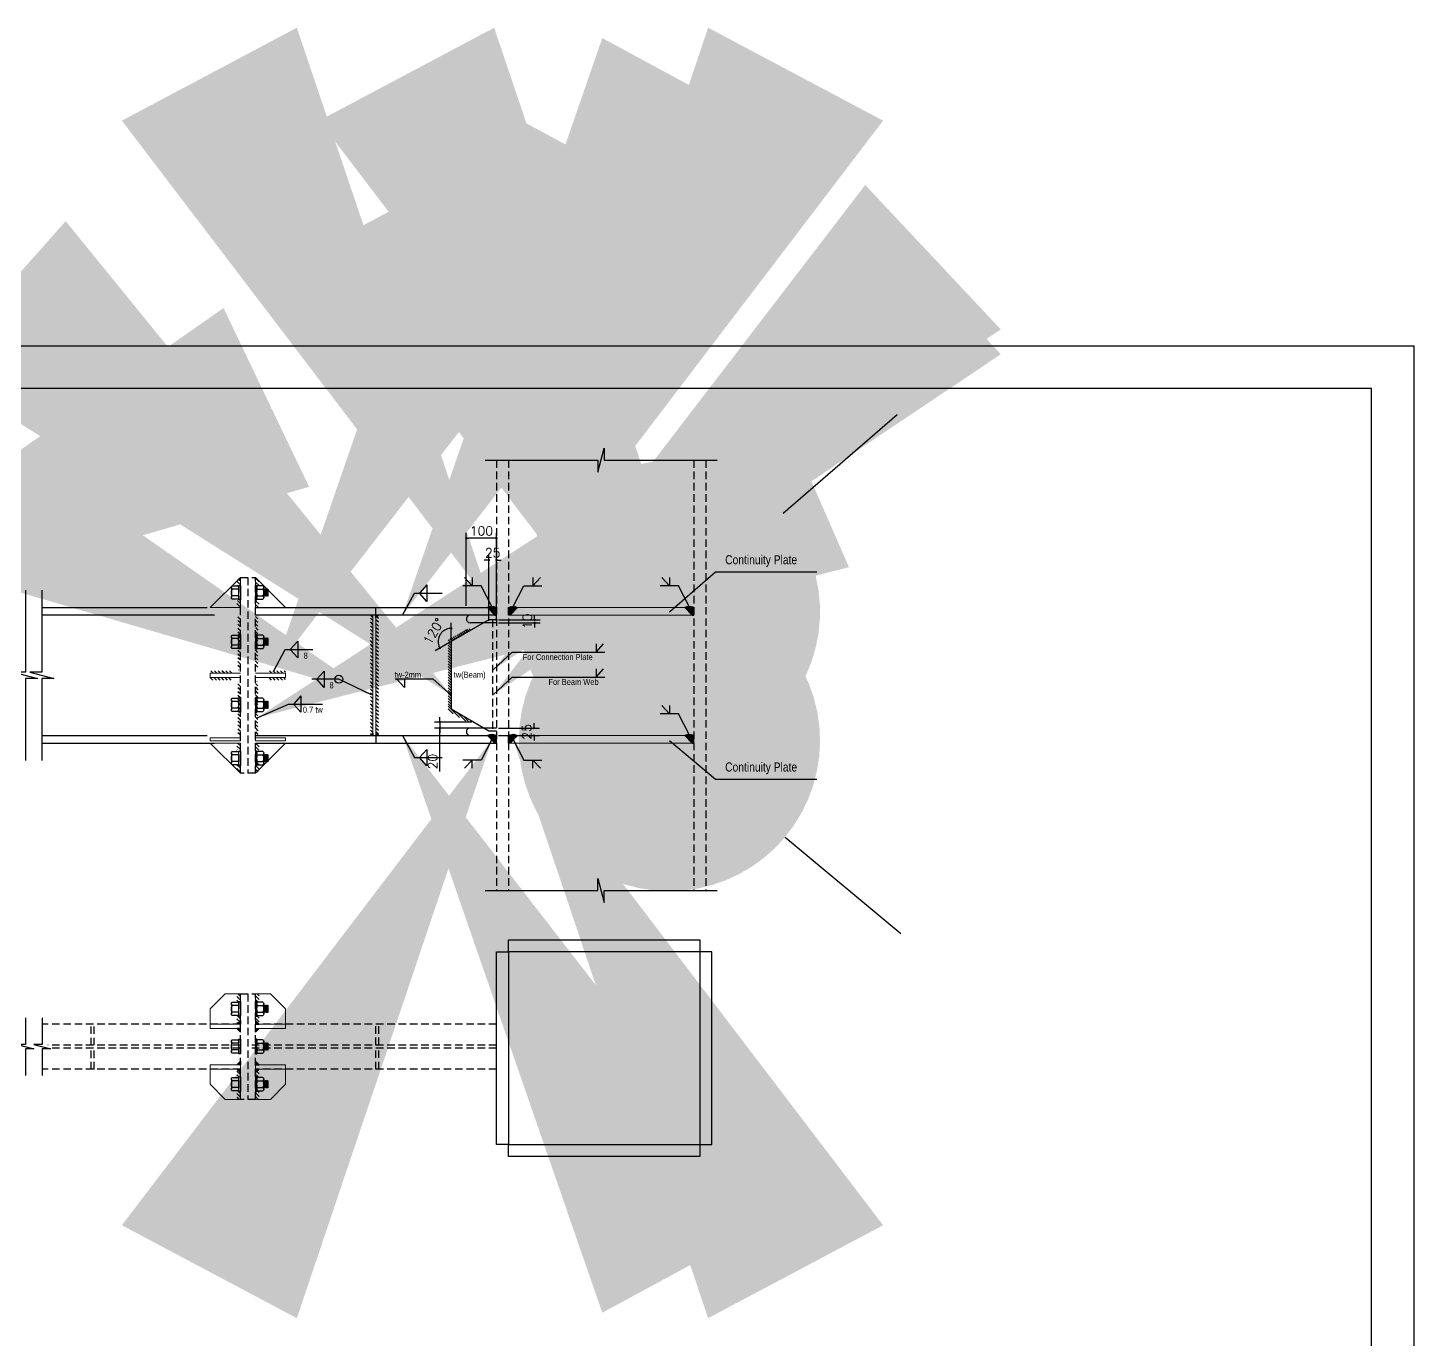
# Model space of a CAD drawing. Header units: inches. Extents: x 1387 to 2676, y -3005 to -2136.
# Drawn here: x 2541.19 to 2587.21, y -2837.31 to -2793.78 of the extents above; entities that cross this region are included whole.
import ezdxf

# ---------------------------------------------------------------- set-up
doc = ezdxf.new("R2010")
doc.units = ezdxf.units.IN
doc.header["$MEASUREMENT"] = 0
doc.linetypes.add('HIDDEN', pattern=[0.375, 0.25, -0.125])
for name, color, linetype in [('1', 1, 'Continuous'), ('3', 3, 'HIDDEN'), ('Beam Detail', 3, 'Continuous'), ('col-new', 3, 'Continuous'), ('D', 1, 'Continuous'), ('DIM', 8, 'Continuous'), ('hidden', 8, 'HIDDEN'), ('Jush', 8, 'Continuous'), ('Layer4', 118, 'Continuous'), ('leader-1', 1, 'Continuous'), ('Pich', 2, 'Continuous'), ('SEC', 1, 'Continuous'), ('TEXT', 3, 'Continuous')]:
    doc.layers.add(name, color=color, linetype=linetype)
for name, color, linetype, lineweight in [('2', 2, 'Continuous', 9), ('plate', 2, 'Continuous', 20), ('plate 3', 3, 'Continuous', 20), ('WALL-INT', 3, 'Continuous', 9)]:
    doc.layers.add(name, color=color, linetype=linetype, lineweight=lineweight)
doc.styles.add('ROMANS', font='ROMANS')
doc.styles.add('ROMANT', font='romant')
doc.styles.add('SA', font='sazeh-1.shx', dxfattribs={"width": 0.85})
doc.dimstyles.new('1-50-2', dxfattribs={"dimtxt": 0.3, "dimasz": 0.08, "dimexe": 0.18, "dimexo": 0.0625, "dimgap": 0.09, "dimtad": 1, "dimdec": 0, "dimlfac": 500, "dimdsep": 46, "dimtxsty": 'ROMANT', "dimblk": 'DOT', "dimcen": 0.09, "dimclrd": 1, "dimclre": 1, "dimclrt": 3, "dimadec": 0, "dimazin": 0, "dimtfac": 1, "dimtdec": 0, "dimtix": 1, "dimtofl": 0, "dimtmove": 2, "dimatfit": 3, "dimldrblk": 'DOT', "dimfxl": 1, "dimtolj": 1, "dimarcsym": 0})
doc.dimstyles.new('Copy of 1-5(100)', dxfattribs={"dimscale": 100, "dimtxt": 2.5, "dimasz": 2.3, "dimexe": 1.5, "dimexo": 3, "dimgap": 1, "dimtad": 1, "dimdec": 0, "dimlfac": 0.05, "dimdsep": 46, "dimtxsty": 'ROMANS', "dimcen": 0, "dimclrd": 1, "dimclre": 1, "dimclrt": 2, "dimadec": 0, "dimazin": 0, "dimtfac": 2, "dimtdec": 0, "dimtmove": 2, "dimatfit": 3, "dimfxl": 1.5, "dimtolj": 1, "dimtzin": 0, "dimarcsym": 0})
doc.dimstyles.new('DIM 1.100(50)', dxfattribs={"dimscale": 50, "dimtxt": 2, "dimasz": 2, "dimexe": 1, "dimexo": 1, "dimgap": 0.5, "dimtad": 1, "dimdec": 0, "dimrnd": 0.5, "dimzin": 12, "dimdsep": 46, "dimtxsty": 'ROMANS', "dimcen": 1.5, "dimclrd": 1, "dimclre": 1, "dimclrt": 2, "dimazin": 0, "dimtm": 1e-09, "dimtfac": 1, "dimtdec": 0, "dimtix": 1, "dimtmove": 0, "dimatfit": 3, "dimldrblk": 'DOT', "dimfxl": 1, "dimtolj": 1, "dimtzin": 0, "dimarcsym": 0})
pattern_1 = [(135, (2454.55607, -3468.63951), (-0.061871843, -0.061871843), [])]
pattern_2 = [(135, (2454.45607, -3468.63951), (-0.061871843, -0.061871843), [])]

# ---------------------------------------------------------------- blocks, each defined once
blk = doc.blocks.new('A$C76203054')
at = {"layer": 'Pich'}
for p, q in [((-22.2, 27.3), (-22.2, 4.8)), ((22.2, 4.8), (-22.2, 4.8)), ((17.7, 4.8), (-17.7, 4.8)), ((-16.6, 29.7), (16.6, 29.7)), ((-11.1, 4.8), (-11.1, 27.3)), ((11.1, 4.8), (11.1, 27.3)), ((22.2, 4.8), (22.2, 27.3))]:
    blk.add_line(p, q, dxfattribs=at)
blk.add_lwpolyline([(-23.9, 4.8), (-23.9, 0), (23.9, 0), (23.9, 4.8)], close=True, dxfattribs=at)
for centre, radius, start, end in [((-16.6, 22.1), 7.64, 43.5225, 136.4775), ((0, 2.7), 27, 65.765, 114.235), ((16.6, 22.1), 7.64, 43.5225, 136.4775)]:
    blk.add_arc(centre, radius, start, end, dxfattribs=at)
blk = doc.blocks.new('A$C7B6903DA')
at = {"layer": 'Pich'}
for p, q in [((-22.2, -24.9), (-22.2, -7.2)), ((16.6, -27.3), (-16.6, -27.3)), ((-12, -29.7), (-10.2, -27.9)), ((12, -27.9), (-12, -29.7)), ((-10.2, -31.5), (-12, -29.7)), ((-12, -33.3), (-10.2, -31.5)), ((12, -31.5), (-12, -33.3)), ((-10.2, -35.1), (-12, -33.3)), ((-12, -36.9), (-10.2, -35.1)), ((12, -35.1), (-12, -36.9)), ((-10.2, -38.7), (-12, -36.9)), ((-12, -40.5), (-10.2, -38.7)), ((12, -38.7), (-12, -40.5)), ((-10.2, -42.3), (-12, -40.5)), ((-11.1, -7.2), (-11.1, -24.9)), ((-10.2, -27.9), (-10.8, -27.3)), ((12, -42.3), (-10.2, -42.3)), ((12, -27.9), (10.2, -29.7)), ((10.2, -29.7), (12, -31.5)), ((12, -31.5), (10.2, -33.3)), ((10.2, -33.3), (12, -35.1)), ((12, -35.1), (10.2, -36.9)), ((10.2, -36.9), (12, -38.7)), ((12, -38.7), (10.2, -40.5)), ((10.2, -40.5), (12, -42.3)), ((11.1, -7.2), (11.1, -24.9)), ((11.4, -27.3), (12, -27.9)), ((22.2, -7.2), (22.2, -24.9))]:
    blk.add_line(p, q, dxfattribs=at)
blk.add_lwpolyline([(-23.9, -4.8), (-23.9, 0), (23.9, 0), (23.9, -4.8)], close=True, dxfattribs=at)
for centre, radius, start, end in [((-16.6, -12.4), 7.64, 43.5225, 136.4775), ((-16.6, -19.7), 7.64, 223.5225, 316.4775), ((0, -31.8), 27, 65.765, 114.235), ((0, -0.3), 27, 245.765, 294.235), ((16.6, -12.4), 7.64, 43.5225, 136.4775), ((16.6, -19.7), 7.64, 223.5225, 316.4775)]:
    blk.add_arc(centre, radius, start, end, dxfattribs=at)
blk = doc.blocks.new('A$C053313D3')
at = {"layer": 'Jush'}
h = blk.add_hatch(color=1, dxfattribs=at)
h.dxf.hatch_style = 1
h.paths.add_polyline_path([(0, 10), (0, 0), (10, 0)])
at = {"layer": 'Jush', "color": 1}
blk.add_lwpolyline([(0, 10), (0, 0), (10, 0), (0, 10)], dxfattribs=at)
blk = doc.blocks.new('q')
at = {"layer": 'col-new'}
for points in [[(195.2095, -6.4548), (195.5445, -6.4548), (195.5445, -6.4148), (194.9095, -6.4148), (194.9095, -6.4548), (195.2095, -6.4548)], [(195.2095, -7.0948), (194.9095, -7.0948), (194.9095, -7.1348), (195.5445, -7.1348), (195.5445, -7.0948), (195.2095, -7.0948)]]:
    blk.add_lwpolyline(points, dxfattribs=at)
for points in [[(194.9095, -6.4548), (194.9095, -7.0948), (194.8695, -7.0948), (194.8695, -6.4548)], [(195.5445, -6.4548), (195.5445, -7.0948), (195.5845, -7.0948), (195.5845, -6.4548)]]:
    blk.add_lwpolyline(points, close=True, dxfattribs=at)
blk = doc.blocks.new('A$C1B9058EF')
at = {"layer": 'Jush'}
h = blk.add_hatch(dxfattribs=at)
h.set_pattern_fill('ANSI31', color=256, scale=20, angle=90)
h.set_pattern_definition([(135, (-2181.915, -64309.0318), (-1.76776695, -1.76776695), [])])
edge = h.paths.add_edge_path()
edge.add_line((0, 0), (-5, 0))
edge.add_line((-5, 0), (-30, 25))
edge.add_arc((-15, -0.8), 29.8, 419.8126, 480.1874, ccw=False)
edge.add_line((0, 25), (0, 0))
blk.add_lwpolyline([(-5, 0), (0, 0), (0, 25, 0.269703), (-30, 25), (-5, 0)], format="xyb", close=True, dxfattribs=at)
blk = doc.blocks.new('_Dot')
at = {"layer": 'DIM', "color": 0, "lineweight": -2}
blk.add_line((-0.5, 0), (-1, 0), dxfattribs=at)
at = {"layer": 'DIM', "color": 0, "const_width": 0.5}
blk.add_lwpolyline([(-0.25, 0, 1), (0.25, 0, 1)], format="xyb", close=True, dxfattribs=at)
blk = doc.blocks.new('DOT')
at = {"layer": 'DIM', "color": 0, "linetype": 'ByBlock'}
blk.add_line((-0.5, 0), (-1, 0), dxfattribs=at)
at = {"layer": 'DIM', "color": 0, "linetype": 'ByBlock', "const_width": 0.5}
blk.add_lwpolyline([(-0.25, 0, 1), (0.25, 0, 1)], format="xyb", close=True, dxfattribs=at)
blk = doc.blocks.new('*D114')
at = {"layer": 'D', "color": 1, "lineweight": -2, "transparency": 16777216}
for p, q in [((2556.416, -2811.45), (2556.336, -2811.45)), ((2556.496, -2813.467), (2556.496, -2811.27)), ((2556.746, -2813.467), (2556.746, -2811.27)), ((2556.826, -2811.45), (2556.906, -2811.45))]:
    blk.add_line(p, q, dxfattribs=at)
at = {"layer": 'Defpoints', "color": 0, "transparency": 16777216}
for p in [(2556.496, -2811.45), (2556.496, -2813.53), (2556.746, -2813.53)]:
    blk.add_point(p, dxfattribs=at)
at = {"layer": 'D', "color": 1, "lineweight": -2, "transparency": 16777216, "xscale": 0.08, "yscale": 0.08, "zscale": 0.08}
blk.add_blockref('DOT', (2556.496, -2811.45), dxfattribs=at)
at = {"layer": 'D', "color": 1, "lineweight": -2, "transparency": 16777216, "xscale": 0.08, "yscale": 0.08, "zscale": 0.08, "rotation": 180}
blk.add_blockref('DOT', (2556.746, -2811.45), dxfattribs=at)
at = {"layer": 'D', "color": 2, "transparency": 16777216, "insert": (2556.621, -2811.21), "char_height": 0.3, "attachment_point": 5, "style": 'ROMANS'}
blk.add_mtext('\\A1;25', dxfattribs=at)
blk = doc.blocks.new('*D115')
at = {"layer": 'D', "color": 1, "lineweight": -2, "transparency": 16777216}
for p, q in [((2558.013, -2813.35), (2558.013, -2813.27)), ((2556.809, -2813.43), (2558.193, -2813.43)), ((2556.809, -2813.53), (2558.193, -2813.53)), ((2558.013, -2813.61), (2558.013, -2813.69))]:
    blk.add_line(p, q, dxfattribs=at)
at = {"layer": 'Defpoints', "color": 0, "transparency": 16777216}
for p in [(2556.746, -2813.43), (2556.746, -2813.53), (2558.013, -2813.43)]:
    blk.add_point(p, dxfattribs=at)
at = {"layer": 'D', "color": 1, "lineweight": -2, "transparency": 16777216, "xscale": 0.08, "yscale": 0.08, "zscale": 0.08}
for p, rotation in [((2558.013, -2813.43), 270), ((2558.013, -2813.53), 90)]:
    blk.add_blockref('DOT', p, dxfattribs=dict(at, rotation=rotation))
at = {"layer": 'D', "color": 2, "transparency": 16777216, "insert": (2557.773, -2813.48), "char_height": 0.3, "attachment_point": 5, "rotation": 90, "style": 'ROMANS'}
blk.add_mtext('\\A1;10', dxfattribs=at)
blk = doc.blocks.new('*D116')
at = {"layer": 'D', "color": 1, "lineweight": -2, "transparency": 16777216}
for p, q in [((2555.746, -2812.965), (2555.746, -2810.541)), ((2556.746, -2812.965), (2556.746, -2810.541)), ((2556.666, -2810.721), (2555.826, -2810.721))]:
    blk.add_line(p, q, dxfattribs=at)
at = {"layer": 'Defpoints', "color": 0, "transparency": 16777216}
for p in [(2555.746, -2810.721), (2555.746, -2813.027), (2556.746, -2813.027)]:
    blk.add_point(p, dxfattribs=at)
at = {"layer": 'D', "color": 1, "lineweight": -2, "transparency": 16777216, "xscale": 0.08, "yscale": 0.08, "zscale": 0.08, "rotation": 180}
blk.add_blockref('DOT', (2555.746, -2810.721), dxfattribs=at)
at = {"layer": 'D', "color": 1, "lineweight": -2, "transparency": 16777216, "xscale": 0.08, "yscale": 0.08, "zscale": 0.08}
blk.add_blockref('DOT', (2556.746, -2810.721), dxfattribs=at)
at = {"layer": 'D', "color": 2, "transparency": 16777216, "insert": (2556.246, -2810.481), "char_height": 0.3, "attachment_point": 5, "style": 'ROMANS'}
blk.add_mtext('\\A1;100', dxfattribs=at)
blk = doc.blocks.new('*D71')
at = {"layer": 'D', "color": 1, "lineweight": -2, "transparency": 16777216}
for p, q in [((2556.809, -2817.025), (2558.173, -2817.025)), ((2557.993, -2816.945), (2557.993, -2816.865)), ((2556.809, -2817.277), (2558.173, -2817.277)), ((2557.993, -2817.357), (2557.993, -2817.437))]:
    blk.add_line(p, q, dxfattribs=at)
at = {"layer": 'Defpoints', "color": 0, "transparency": 16777216}
for p in [(2556.746, -2817.025), (2557.993, -2817.025), (2556.746, -2817.277)]:
    blk.add_point(p, dxfattribs=at)
at = {"layer": 'D', "color": 1, "lineweight": -2, "transparency": 16777216, "xscale": 0.08, "yscale": 0.08, "zscale": 0.08}
for p, rotation in [((2557.993, -2817.025), 270), ((2557.993, -2817.277), 90)]:
    blk.add_blockref('DOT', p, dxfattribs=dict(at, rotation=rotation))
at = {"layer": 'D', "color": 2, "transparency": 16777216, "insert": (2557.753, -2817.151), "char_height": 0.3, "attachment_point": 5, "rotation": 90, "style": 'ROMANS'}
blk.add_mtext('\\A1;25', dxfattribs=at)
blk = doc.blocks.new('*D117')
at = {"layer": 'D', "color": 1, "lineweight": -2, "transparency": 16777216}
for p, q in [((2555.246, -2814.089), (2555.246, -2813.537)), ((2555.192, -2814.183), (2554.714, -2814.459))]:
    blk.add_line(p, q, dxfattribs=at)
blk.add_arc((2555.246, -2814.151), 0.435, 100.5617, 199.4383, dxfattribs=at)
at = {"layer": 'Defpoints', "color": 0, "transparency": 16777216}
for p in [(2556.496, -2813.43), (2554.967, -2813.818), (2555.246, -2814.151), (2555.246, -2814.151), (2555.246, -2816.403)]:
    blk.add_point(p, dxfattribs=at)
at = {"layer": 'D', "color": 1, "lineweight": -2, "transparency": 16777216, "xscale": 0.08, "yscale": 0.08, "zscale": 0.08}
for p, rotation in [((2555.246, -2813.717), 5.280837884815724), ((2554.87, -2814.369), 294.7191621153764)]:
    blk.add_blockref('DOT', p, dxfattribs=dict(at, rotation=rotation))
at = {"layer": 'D', "color": 2, "transparency": 16777216, "insert": (2554.662, -2813.814), "char_height": 0.3, "attachment_point": 5, "rotation": 60, "style": 'ROMANS'}
blk.add_mtext('\\A1;120°', dxfattribs=at)
blk = doc.blocks.new('*D72')
at = {"layer": 'D', "color": 1, "lineweight": -2, "transparency": 16777216}
for p, q in [((2555.914, -2816.825), (2554.689, -2816.825)), ((2555.914, -2817.025), (2554.689, -2817.025)), ((2554.869, -2816.745), (2554.869, -2816.665)), ((2554.869, -2816.825), (2554.869, -2817.025)), ((2554.869, -2818.47), (2554.869, -2817.025)), ((2554.869, -2817.105), (2554.869, -2817.185))]:
    blk.add_line(p, q, dxfattribs=at)
at = {"layer": 'Defpoints', "color": 0, "transparency": 16777216}
for p in [(2554.869, -2817.025), (2555.977, -2816.825), (2555.977, -2817.025)]:
    blk.add_point(p, dxfattribs=at)
at = {"layer": 'D', "color": 1, "lineweight": -2, "transparency": 16777216, "xscale": 0.08, "yscale": 0.08, "zscale": 0.08}
for p, rotation in [((2554.869, -2816.825), 270), ((2554.869, -2817.025), 90)]:
    blk.add_blockref('DOT', p, dxfattribs=dict(at, rotation=rotation))
at = {"layer": 'D', "color": 2, "transparency": 16777216, "insert": (2554.629, -2818.137), "char_height": 0.3, "attachment_point": 5, "rotation": 90, "style": 'ROMANS'}
blk.add_mtext('\\A1;20', dxfattribs=at)

msp = doc.modelspace()

# ---------------------------------------------------------------- hatches: boundary and pattern name
at = {"layer": 'Jush'}
h = msp.add_hatch(dxfattribs=at)
h.set_pattern_fill('ANSI31', color=256, scale=0.7, angle=90)
h.set_pattern_definition(pattern_1)
h.paths.add_polyline_path([(2548.126302, -2825.849194), (2548.246302, -2825.849194), (2548.246302, -2826.105677), (2548.198302, -2826.105677), (2548.198302, -2826.123413), (2548.126302, -2826.123413)])
h.paths.add_polyline_path([(2548.126302, -2826.566818), (2548.198302, -2826.566818), (2548.198302, -2826.584555), (2548.246302, -2826.584555), (2548.246302, -2826.729194), (2548.126302, -2826.849194)])
h = msp.add_hatch(dxfattribs=at)
h.set_pattern_fill('ANSI31', color=256, scale=0.7, angle=90)
h.set_pattern_definition(pattern_2)
h.paths.add_polyline_path([(2548.866302, -2825.849194), (2548.746302, -2825.849194), (2548.746302, -2826.105677), (2548.794302, -2826.105677), (2548.794302, -2826.123413), (2548.866302, -2826.123413)])
h.paths.add_polyline_path([(2548.866302, -2826.566818), (2548.794302, -2826.566818), (2548.794302, -2826.584555), (2548.746302, -2826.584555), (2548.746302, -2826.729194), (2548.866302, -2826.849194)])
h = msp.add_hatch(dxfattribs=at)
h.set_pattern_fill('ANSI31', color=256, scale=0.7, angle=90)
h.set_pattern_definition(pattern_1)
h.paths.add_polyline_path([(2548.126302, -2829.349194), (2548.246302, -2829.349194), (2548.246302, -2829.092711), (2548.198302, -2829.092711), (2548.198302, -2829.074974), (2548.126302, -2829.074974)])
h.paths.add_polyline_path([(2548.126302, -2828.631569), (2548.198302, -2828.631569), (2548.198302, -2828.613833), (2548.246302, -2828.613833), (2548.246302, -2828.469194), (2548.126302, -2828.349194)])
h = msp.add_hatch(dxfattribs=at)
h.set_pattern_fill('ANSI31', color=256, scale=0.7, angle=90)
h.set_pattern_definition(pattern_2)
h.paths.add_polyline_path([(2548.866302, -2829.349194), (2548.746302, -2829.349194), (2548.746302, -2829.092711), (2548.794302, -2829.092711), (2548.794302, -2829.074974), (2548.866302, -2829.074974)])
h.paths.add_polyline_path([(2548.866302, -2828.631569), (2548.794302, -2828.631569), (2548.794302, -2828.613833), (2548.746302, -2828.613833), (2548.746302, -2828.469194), (2548.866302, -2828.349194)])
at = {"layer": 'leader-1', "linetype": 'ByBlock'}
h = msp.add_hatch(dxfattribs=at)
h.set_pattern_fill('ANSI31', color=256, scale=0.7, angle=90)
h.set_pattern_definition([(135, (2445.03675, -3454.867425), (-0.061871843, -0.061871843), [])])
h.paths.add_polyline_path([(2548.126302, -2812.077107), (2548.246302, -2812.077107), (2548.246302, -2812.33359), (2548.198302, -2812.33359), (2548.198302, -2812.351327), (2548.126302, -2812.351327)])
h.paths.add_polyline_path([(2548.126302, -2812.794732), (2548.198302, -2812.794732), (2548.198302, -2812.812468), (2548.246302, -2812.812468), (2548.246302, -2813.027107), (2548.126302, -2813.027107)])
h = msp.add_hatch(dxfattribs=at)
h.set_pattern_fill('ANSI31', color=256, scale=0.7, angle=90)
h.set_pattern_definition([(135, (2445.13675, -3454.867425), (-0.061871843, -0.061871843), [])])
h.paths.add_polyline_path([(2548.866302, -2812.077107), (2548.746302, -2812.077107), (2548.746302, -2812.33359), (2548.794302, -2812.33359), (2548.794302, -2812.351327), (2548.866302, -2812.351327)])
h.paths.add_polyline_path([(2548.866302, -2812.794732), (2548.794302, -2812.794732), (2548.794302, -2812.812468), (2548.746302, -2812.812468), (2548.746302, -2813.027107), (2548.866302, -2813.027107)])
h = msp.add_hatch(dxfattribs=at)
h.set_pattern_fill('ANSI31', color=256, scale=0.7, angle=90)
h.set_pattern_definition([(135, (486.83112, -3005.37239), (-0.0618718434, -0.0618718434), [])])
h.paths.add_polyline_path([(2548.246302, -2813.322107), (2548.201302, -2813.277107), (2548.166302, -2813.277107), (2548.166302, -2814.227107), (2548.246302, -2814.227107)])
h.paths.add_polyline_path([(2548.246302, -2814.227107), (2548.166302, -2814.227107), (2548.166302, -2815.055405), (2548.174502, -2815.055405, -0.205623047), (2548.198302, -2815.11083), (2548.198302, -2815.037668), (2548.246302, -2815.037668)])
h.paths.add_polyline_path([(2548.246302, -2815.516546), (2548.198302, -2815.516546), (2548.198302, -2815.443384, -0.205623047), (2548.174502, -2815.49881), (2548.166302, -2815.49881), (2548.166302, -2816.327107), (2548.246302, -2816.327107)])
h.paths.add_polyline_path([(2548.246302, -2816.327107), (2548.166302, -2816.327107), (2548.166302, -2817.277107), (2548.201302, -2817.277107), (2548.246302, -2817.232107)])
h = msp.add_hatch(dxfattribs=at)
h.set_pattern_fill('ANSI31', color=256, scale=0.7, angle=90)
h.set_pattern_definition([(135, (486.93112, -3005.37239), (-0.0618718434, -0.0618718434), [])])
h.paths.add_polyline_path([(2548.746302, -2813.322107), (2548.791302, -2813.277107), (2548.826302, -2813.277107), (2548.826302, -2814.227107), (2548.746302, -2814.227107)])
h.paths.add_polyline_path([(2548.746302, -2814.227107), (2548.826302, -2814.227107), (2548.826302, -2815.055405), (2548.818102, -2815.055405, 0.205623047), (2548.794302, -2815.11083), (2548.794302, -2815.037668), (2548.746302, -2815.037668)])
h.paths.add_polyline_path([(2548.746302, -2815.516546), (2548.794302, -2815.516546), (2548.794302, -2815.443384, 0.205623047), (2548.818102, -2815.49881), (2548.826302, -2815.49881), (2548.826302, -2816.327107), (2548.746302, -2816.327107)])
h.paths.add_polyline_path([(2548.746302, -2816.327107), (2548.826302, -2816.327107), (2548.826302, -2817.277107), (2548.791302, -2817.277107), (2548.746302, -2817.232107)])
h = msp.add_hatch(dxfattribs=at)
h.set_pattern_fill('ANSI31', color=256, scale=0.7, angle=90)
h.set_pattern_definition([(135, (2437.3262, -3456.317425), (-0.061871843, -0.061871843), [])])
h.paths.add_polyline_path([(2552.746302, -2813.277107), (2552.826302, -2813.277107), (2552.826302, -2817.277107), (2552.746302, -2817.277107)])
h.paths.add_polyline_path([(2552.566302, -2813.277107), (2552.646302, -2813.277107), (2552.646302, -2817.277107), (2552.566302, -2817.277107)])
h = msp.add_hatch(dxfattribs=at)
h.set_pattern_fill('ANSI31', color=256, scale=0.5, angle=90)
h.set_pattern_definition([(135, (1106.52447, -204.13821), (-0.0441941738, -0.0441941738), [])])
h.paths.add_polyline_path([(2555.146302, -2816.460595), (2555.146302, -2814.093619), (2555.776687, -2813.729666), (2555.976687, -2813.729666), (2555.246302, -2814.151354), (2555.246302, -2816.40286), (2555.976687, -2816.824548), (2555.776687, -2816.824548)])
h = msp.add_hatch(dxfattribs=at)
h.set_pattern_fill('ANSI31', color=256, scale=0.7, angle=90)
h.set_pattern_definition([(135, (1106.52447, -204.13821), (-0.0618718434, -0.0618718434), [])])
h.paths.add_polyline_path([(2547.246302, -2815.122107), (2547.949102, -2815.122107), (2547.949102, -2815.202107), (2547.246302, -2815.202107)])
h.paths.add_polyline_path([(2547.949102, -2815.432107), (2547.246302, -2815.432107), (2547.246302, -2815.352107), (2547.949102, -2815.352107)])
h = msp.add_hatch(dxfattribs=at)
h.set_pattern_fill('ANSI31', color=256, scale=0.7, angle=90)
h.set_pattern_definition([(135, (2406.13988, -3455.84711), (-0.061871843, -0.061871843), [])])
h.paths.add_polyline_path([(2549.169251, -2815.432107), (2549.169251, -2815.352107), (2549.746302, -2815.352107), (2549.746302, -2815.432107)])
h.paths.add_polyline_path([(2549.169251, -2815.202107), (2549.169251, -2815.122107), (2549.746302, -2815.122107), (2549.746302, -2815.202107)])
h = msp.add_hatch(dxfattribs=at)
h.set_pattern_fill('ANSI31', color=256, scale=0.7, angle=90)
h.set_pattern_definition([(135, (2445.03675, -3454.767425), (-0.061871843, -0.061871843), [])])
h.paths.add_polyline_path([(2548.126302, -2818.477107), (2548.246302, -2818.477107), (2548.246302, -2818.220624), (2548.198302, -2818.220624), (2548.198302, -2818.202887), (2548.126302, -2818.202887)])
h.paths.add_polyline_path([(2548.126302, -2817.759482), (2548.198302, -2817.759482), (2548.198302, -2817.741746), (2548.246302, -2817.741746), (2548.246302, -2817.527107), (2548.126302, -2817.527107)])
h = msp.add_hatch(dxfattribs=at)
h.set_pattern_fill('ANSI31', color=256, scale=0.7, angle=90)
h.set_pattern_definition([(135, (2445.13675, -3454.767425), (-0.061871843, -0.061871843), [])])
h.paths.add_polyline_path([(2548.866302, -2818.477107), (2548.746302, -2818.477107), (2548.746302, -2818.220624), (2548.794302, -2818.220624), (2548.794302, -2818.202887), (2548.866302, -2818.202887)])
h.paths.add_polyline_path([(2548.866302, -2817.759482), (2548.794302, -2817.759482), (2548.794302, -2817.741746), (2548.746302, -2817.741746), (2548.746302, -2817.527107), (2548.866302, -2817.527107)])

# ---------------------------------------------------------------- linework, layer by layer
at = {"layer": '1'}
msp.add_lwpolyline([(2504.526243, -2862.393272), (2585.794593, -2862.393272), (2585.794593, -2805.760275), (2504.526243, -2805.760275)], close=True, dxfattribs=at)
at = {"layer": '2'}
for points in [[(2562.996302, -2813.027107), (2557.446302, -2813.027107), (2557.196302, -2813.277107), (2563.246302, -2813.277107)], [(2562.996302, -2813.027107), (2563.246302, -2813.277107)], [(2562.996302, -2817.277107), (2557.446302, -2817.277107), (2557.196302, -2817.527107), (2563.246302, -2817.527107)], [(2562.996302, -2817.277107), (2563.246302, -2817.527107)]]:
    msp.add_lwpolyline(points, dxfattribs=at)
at = {"layer": '3'}
for p, q in [((2556.746302, -2808.136665), (2556.746302, -2822.417549)), ((2557.146302, -2808.136665), (2557.146302, -2822.417549)), ((2563.296302, -2808.136665), (2563.296302, -2822.417549)), ((2563.696302, -2808.136665), (2563.696302, -2822.417549)), ((2548.246302, -2826.849194), (2541.665118, -2826.849194)), ((2556.746302, -2826.849194), (2548.746302, -2826.849194)), ((2548.246302, -2828.349194), (2541.665118, -2828.349194)), ((2556.746302, -2828.349194), (2548.746302, -2828.349194))]:
    msp.add_line(p, q, dxfattribs=at)
at = {"layer": '3', "color": 1}
msp.add_line((2556.617257, -2813.429666), (2556.617257, -2817.124548), dxfattribs=at)
at = {"layer": '3'}
for points in [[(2548.746302, -2818.527107), (2548.246302, -2818.527107), (2548.246302, -2812.027107), (2548.746302, -2812.027107)], [(2548.496302, -2812.027107), (2548.496302, -2818.527107)], [(2548.746302, -2818.527107), (2548.746302, -2812.027107)], [(2548.746302, -2829.349194), (2548.246302, -2829.349194), (2548.246302, -2825.849194), (2548.746302, -2825.849194)], [(2548.496302, -2825.849194), (2548.496302, -2829.349194)], [(2548.746302, -2829.349194), (2548.746302, -2825.849194)]]:
    msp.add_lwpolyline(points, dxfattribs=at)
at = {"layer": 'Beam Detail'}
for p, q in [((2541.660388, -2813.027107), (2547.141406, -2813.027107)), ((2547.391406, -2813.277107), (2541.660388, -2813.277107)), ((2548.746302, -2813.027107), (2556.446302, -2813.027107)), ((2556.696302, -2813.277107), (2548.746302, -2813.277107)), ((2552.746302, -2813.277107), (2552.746302, -2813.027107)), ((2556.446302, -2813.027107), (2556.696302, -2813.277107)), ((2541.660388, -2817.277107), (2547.141406, -2817.277107)), ((2548.746302, -2817.277107), (2556.446302, -2817.277107)), ((2552.746302, -2817.277107), (2552.746302, -2817.527107)), ((2556.696302, -2817.527107), (2556.446302, -2817.277107)), ((2541.660388, -2817.527107), (2547.391406, -2817.527107)), ((2548.746302, -2817.527107), (2556.696302, -2817.527107))]:
    msp.add_line(p, q, dxfattribs=at)
at = {"layer": 'hidden'}
for p, q in [((2543.296302, -2827.553272), (2543.296302, -2826.853272)), ((2543.396302, -2827.553272), (2543.396302, -2826.853272)), ((2552.743217, -2827.545116), (2552.743217, -2826.845116)), ((2552.843217, -2827.545116), (2552.843217, -2826.845116)), ((2548.246302, -2827.549194), (2541.854755, -2827.549194)), ((2556.746302, -2827.549194), (2548.496302, -2827.549194)), ((2548.246302, -2827.649194), (2541.854755, -2827.649194)), ((2543.296302, -2828.353272), (2543.296302, -2827.653272)), ((2543.396302, -2828.353272), (2543.396302, -2827.653272)), ((2556.746302, -2827.649194), (2548.496302, -2827.649194)), ((2552.743217, -2828.349194), (2552.743217, -2827.649194)), ((2552.843217, -2828.349194), (2552.843217, -2827.649194))]:
    msp.add_line(p, q, dxfattribs=at)
at = {"layer": 'Layer4'}
for points in [[(2503.110418, -2863.809097), (2587.210418, -2863.809097), (2587.210418, -2804.34445), (2503.110418, -2804.34445)], [(2503.110418, -2863.809097), (2587.210418, -2863.809097), (2587.210418, -2804.34445), (2503.110418, -2804.34445)], [(2587.210418, -2804.34445), (2503.110418, -2804.34445), (2503.110418, -2863.809097), (2587.210418, -2863.809097)]]:
    msp.add_lwpolyline(points, close=True, dxfattribs=at)
at = {"layer": 'Pich'}
for p, q in [((2556.496302, -2813.429666), (2555.246302, -2814.151354)), ((2556.746302, -2813.529666), (2555.870758, -2813.529666)), ((2556.746302, -2813.429666), (2556.496302, -2813.429666)), ((2555.246302, -2814.151354), (2555.246302, -2816.40286)), ((2556.496302, -2817.124548), (2555.246302, -2816.40286)), ((2556.746302, -2817.024548), (2555.870758, -2817.024548)), ((2556.746302, -2817.124548), (2556.496302, -2817.124548))]:
    msp.add_line(p, q, dxfattribs=at)
for centre in [(2555.870758, -2813.40521), (2555.870758, -2817.149004)]:
    msp.add_arc(centre, 0.124456, 90, 270, dxfattribs=at)
at = {"layer": 'plate'}
for points in [[(2548.246302, -2812.027107), (2548.246302, -2813.027107), (2547.246302, -2813.027107), (2548.246302, -2812.027107)], [(2548.746302, -2812.027107), (2548.746302, -2813.027107), (2549.746302, -2813.027107), (2548.746302, -2812.027107)], [(2548.246302, -2815.202107), (2547.246302, -2815.202107), (2547.246302, -2815.352107), (2548.246302, -2815.352107)], [(2548.746302, -2815.202107), (2549.746302, -2815.202107), (2549.746302, -2815.352107), (2548.746302, -2815.352107)], [(2548.246302, -2818.527107), (2548.246302, -2817.527107), (2547.246302, -2817.527107), (2548.246302, -2818.527107)], [(2548.746302, -2818.527107), (2548.746302, -2817.527107), (2549.746302, -2817.527107), (2548.746302, -2818.527107)], [(2548.246302, -2825.849194), (2548.246302, -2826.849194), (2547.246302, -2826.849194), (2547.246302, -2826.349194), (2547.746302, -2825.849194), (2548.246302, -2825.849194)], [(2548.746302, -2825.849194), (2548.746302, -2826.849194), (2549.746302, -2826.849194), (2549.746302, -2826.349194), (2549.246302, -2825.849194), (2548.746302, -2825.849194)], [(2548.246302, -2829.349194), (2548.246302, -2828.349194), (2547.246302, -2828.349194), (2547.246302, -2828.849194), (2547.746302, -2829.349194), (2548.246302, -2829.349194)], [(2548.746302, -2829.349194), (2548.746302, -2828.349194), (2549.746302, -2828.349194), (2549.746302, -2828.849194), (2549.246302, -2829.349194), (2548.746302, -2829.349194)]]:
    msp.add_lwpolyline(points, dxfattribs=at)
for points in [[(2552.646302, -2813.277107), (2552.746302, -2813.277107), (2552.746302, -2817.277107), (2552.646302, -2817.277107)], [(2547.246302, -2817.352107), (2548.246302, -2817.352107), (2548.246302, -2817.452107), (2547.246302, -2817.452107)], [(2549.746302, -2817.352107), (2548.746302, -2817.352107), (2548.746302, -2817.452107), (2549.746302, -2817.452107)]]:
    msp.add_lwpolyline(points, close=True, dxfattribs=at)
at = {"layer": 'plate 3'}
for points in [[(2547.246302, -2826.999194), (2548.246302, -2826.999194), (2548.246302, -2826.849194), (2547.246302, -2826.849194)], [(2549.746302, -2826.999194), (2548.746302, -2826.999194), (2548.746302, -2826.849194), (2549.746302, -2826.849194)], [(2547.246302, -2828.199194), (2548.246302, -2828.199194), (2548.246302, -2828.349194), (2547.246302, -2828.349194)], [(2549.746302, -2828.199194), (2548.746302, -2828.199194), (2548.746302, -2828.349194), (2549.746302, -2828.349194)]]:
    msp.add_lwpolyline(points, close=True, dxfattribs=at)
at = {"layer": 'SEC', "linetype": 'Continuous'}
for points in [[(2556.368914, -2808.136665), (2560.116299, -2808.136665), (2560.116299, -2808.534915), (2560.326305, -2807.738416), (2560.326305, -2808.136665), (2564.07369, -2808.136665)], [(2541.113944, -2812.448782), (2541.113944, -2815.172104), (2540.715694, -2815.172104), (2541.512193, -2815.38211), (2541.113944, -2815.38211), (2541.113944, -2818.105432)], [(2541.660388, -2812.448782), (2541.660388, -2815.172104), (2541.262139, -2815.172104), (2542.058638, -2815.38211), (2541.660388, -2815.38211), (2541.660388, -2818.105432)], [(2556.368914, -2822.417549), (2560.116299, -2822.417549), (2560.116299, -2822.019299), (2560.326305, -2822.815798), (2560.326305, -2822.417549), (2564.07369, -2822.417549)], [(2541.113944, -2826.641769), (2541.113944, -2827.525691), (2540.835169, -2827.525691), (2541.392718, -2827.672696), (2541.113944, -2827.672696), (2541.113944, -2828.556619)], [(2541.665118, -2826.641769), (2541.665118, -2827.525691), (2541.386344, -2827.525691), (2541.943893, -2827.672696), (2541.665118, -2827.672696), (2541.665118, -2828.556619)]]:
    msp.add_lwpolyline(points, dxfattribs=at)
at = {"layer": 'TEXT', "color": 2, "ltscale": 100}
for points in [[(2554.436763, -2812.273478), (2554.436763, -2812.821842), (2554.188053, -2812.54766)], [(2554.436763, -2812.273478), (2554.188053, -2812.54766)], [(2555.935107, -2812.031437), (2555.935107, -2812.30562), (2555.686397, -2812.031437)], [(2557.957497, -2812.031437), (2557.957497, -2812.30562), (2558.206207, -2812.031437)], [(2562.485107, -2812.031437), (2562.485107, -2812.30562), (2562.236397, -2812.031437)], [(2550.147992, -2814.145916), (2550.147992, -2814.69428), (2549.899282, -2814.420098)], [(2550.147992, -2814.145916), (2549.899282, -2814.420098)], [(2560.0513, -2814.232737), (2560.0513, -2814.50692), (2560.30001, -2814.232737)], [(2551.029469, -2815.132737), (2551.029469, -2815.681102), (2550.780759, -2815.40692)], [(2551.029469, -2815.132737), (2550.780759, -2815.40692)], [(2560.0513, -2815.05719), (2560.0513, -2815.331372), (2560.30001, -2815.05719)], [(2553.693487, -2815.40692), (2553.693487, -2815.681102), (2553.444777, -2815.40692)], [(2550.254638, -2815.95302), (2550.254638, -2816.501384), (2550.005928, -2816.227202)], [(2550.254638, -2815.95302), (2550.005928, -2816.227202)], [(2562.485107, -2816.281437), (2562.485107, -2816.55562), (2562.236397, -2816.281437)], [(2554.436763, -2817.732372), (2554.188053, -2818.006554)], [(2554.436763, -2817.732372), (2554.436763, -2818.280736), (2554.188053, -2818.006554)], [(2555.935107, -2818.361054), (2555.935107, -2818.086872), (2555.686397, -2818.361054)], [(2557.957497, -2818.361054), (2557.957497, -2818.086872), (2558.206207, -2818.361054)]]:
    msp.add_lwpolyline(points, dxfattribs=at)
msp.add_circle((2551.51542, -2815.40692), 0.132863, dxfattribs=at)

# ---------------------------------------------------------------- block references
at = {"layer": 'Jush', "color": 1, "rotation": 180}
for p, xscale, yscale, zscale in [((2552.646302, -2813.277107), 0.007999999999810825, 0.007999999999810825, 0.007999999999810825), ((2552.746302, -2813.277107), -0.007999999999810825, 0.007999999999810825, 0.007999999999810825), ((2548.246302, -2826.999194), 0.01200000000062573, 0.01200000000062573, 0.01200000000062573), ((2548.746302, -2826.999194), -0.01200000000062573, 0.01199999999994361, 0.012), ((2548.246302, -2828.349194), 0.01200000000062573, 0.01200000000062573, 0.01200000000062573), ((2548.746302, -2828.349194), -0.01200000000062573, 0.01199999999994361, 0.012)]:
    msp.add_blockref('A$C053313D3', p, dxfattribs=dict(at, xscale=xscale, yscale=yscale, zscale=zscale))
at = {"layer": 'Jush', "yscale": 0.01000000000021828, "zscale": 0.01000000000021828}
for p, xscale in [((2556.746302, -2813.277107), 0.01000000000021828), ((2557.146302, -2813.277107), -0.01000000000021828), ((2563.296302, -2813.277107), 0.01000000000021828), ((2556.746302, -2817.527107), 0.01000000000021828), ((2557.146302, -2817.527107), -0.01000000000021828), ((2563.296302, -2817.527107), 0.01000000000021828)]:
    msp.add_blockref('A$C1B9058EF', p, dxfattribs=dict(at, xscale=xscale))
at = {"layer": 'Jush', "color": 1}
for p, xscale, yscale, zscale in [((2552.646302, -2817.277107), -0.007999999999810825, 0.007999999999810825, 0.007999999999810825), ((2552.746302, -2817.277107), 0.007999999999810825, 0.007999999999810825, 0.007999999999810825), ((2548.246302, -2826.849194), -0.01200000000062573, 0.01199999999994361, 0.012), ((2548.746302, -2826.849194), 0.01200000000062573, 0.01200000000062573, 0.01200000000062573), ((2548.246302, -2828.199194), -0.01200000000062573, 0.01199999999994361, 0.012), ((2548.746302, -2828.199194), 0.01200000000062573, 0.01200000000062573, 0.01200000000062573)]:
    msp.add_blockref('A$C053313D3', p, dxfattribs=dict(at, xscale=xscale, yscale=yscale, zscale=zscale))
at = {"layer": 'Pich', "xscale": -0.009999999999990905, "yscale": 0.009999999999990905, "rotation": 90}
for name, p, zscale in [('A$C76203054', (2548.246302, -2812.527107), 0.009999999999990905), ('A$C7B6903DA', (2548.746302, -2812.527107), 0.009999999999990905), ('A$C76203054', (2548.246302, -2814.15941), 0.009999999999990905), ('A$C7B6903DA', (2548.746302, -2814.15941), 0.009999999999990905), ('A$C76203054', (2548.246302, -2816.25518), 0.009999999999990905), ('A$C7B6903DA', (2548.746302, -2816.25518), 0.009999999999990905), ('A$C76203054', (2548.246302, -2818.027107), 0.009999999999990905), ('A$C7B6903DA', (2548.746302, -2818.027107), 0.009999999999990905), ('A$C76203054', (2548.246302, -2826.345116), 0.01), ('A$C7B6903DA', (2548.746302, -2826.345116), 0.01), ('A$C76203054', (2548.246302, -2827.595116), 0.01), ('A$C7B6903DA', (2548.746302, -2827.595116), 0.01), ('A$C76203054', (2548.246302, -2828.845116), 0.01), ('A$C7B6903DA', (2548.746302, -2828.845116), 0.01)]:
    msp.add_blockref(name, p, dxfattribs=dict(at, zscale=zscale))
at = {"layer": 'WALL-INT', "color": 6, "xscale": -10, "yscale": 10, "zscale": 10}
msp.add_blockref('q', (4512.591288, -2759.901326), dxfattribs=at)

# ---------------------------------------------------------------- texts
at = {"layer": 'TEXT', "color": 2, "style": 'SA', "width": 0.85}
for s, height, p in [('Continuity Plate  ', 0.3, (2564.33767, -2811.587866)), ('8', 0.2, (2550.34516, -2814.719637)), ('For Connection Plate', 0.2, (2557.616964, -2814.769689)), ('tw-2mm', 0.2, (2553.366731, -2815.355195)), ('tw(Beam)', 0.2, (2555.329257, -2815.355195)), ('8', 0.2, (2551.205259, -2815.706459)), ('For Beam Web', 0.2, (2558.47506, -2815.594142)), ('0.7 tw', 0.2, (2550.321682, -2816.515608)), ('Continuity Plate  ', 0.3, (2564.33767, -2818.467796))]:
    msp.add_text(s, height=height, dxfattribs=at).set_placement(p)

# ---------------------------------------------------------------- dimensions: what is measured, and where the dimension line sits
at = {"layer": 'D'}
for base, p1, p2, angle, text, picture, middle in [((2555.746302, -2810.720637), (2556.746302, -2813.027107), (2555.746302, -2813.027107), 180, '100', '*D116', (2556.246302, -2810.480637)), ((2556.496302, -2811.450072), (2556.746302, -2813.529666), (2556.496302, -2813.529666), 180, '25', '*D114', (2556.621302, -2811.210072)), ((2558.013117, -2813.429666), (2556.746302, -2813.529666), (2556.746302, -2813.429666), 90, '10', '*D115', (2557.773117, -2813.479666)), ((2557.993447, -2817.024548), (2556.746302, -2817.277107), (2556.746302, -2817.024548), 270, '25', '*D71', (2557.753447, -2817.150827))]:
    dim = msp.add_linear_dim(base=base, p1=p1, p2=p2, angle=angle, text=text, dimstyle='1-50-2', override={"dimtxsty": 'ROMANS', "dimclrt": 2, "dimtmove": 1}, dxfattribs=at)
    dim.commit()
    dim.dimension.update_dxf_attribs({"geometry": picture, "text_midpoint": middle})
dim = msp.add_angular_dim_2l(base=(2554.966943, -2813.818427), line1=((2555.246302, -2814.151354), (2555.246302, -2816.40286)), line2=((2556.496302, -2813.429666), (2555.246302, -2814.151354)), dimstyle='1-50-2', override={"dimtxsty": 'ROMANS', "dimclrt": 2, "dimtmove": 1}, dxfattribs=at)
dim.commit()
dim.dimension.update_dxf_attribs({"geometry": '*D117', "text_midpoint": (2554.662077, -2813.814052)})
dim = msp.add_linear_dim(base=(2554.869073, -2817.024548), p1=(2555.976687, -2816.824548), p2=(2555.976687, -2817.024548), angle=270, text='20', dimstyle='1-50-2', override={"dimtxsty": 'ROMANS', "dimclrt": 2, "dimtmove": 1}, dxfattribs=at)
dim.commit()
dim.dimension.update_dxf_attribs({"geometry": '*D72', "text_midpoint": (2555.109073, -2818.137288), "dimtype": 160})

# ---------------------------------------------------------------- leaders
at = {"layer": 'leader-1', "linetype": 'ByBlock'}
for points in [[(2556.596302, -2812.986652), (2556.234671, -2812.30562), (2555.635544, -2812.30562)], [(2563.146302, -2812.986652), (2562.784671, -2812.30562), (2562.185544, -2812.30562)], [(2557.296302, -2812.986652), (2557.657934, -2812.30562), (2558.25706, -2812.30562)], [(2553.628935, -2813.277107), (2554.023809, -2812.54766), (2554.944093, -2812.54766)], [(2549.340163, -2815.149545), (2549.735038, -2814.420098), (2550.655322, -2814.420098)], [(2563.146302, -2817.236652), (2562.784671, -2816.55562), (2562.185544, -2816.55562)], [(2556.653169, -2815.083416), (2557.267402, -2814.50692), (2560.348493, -2814.50692)], [(2556.653169, -2815.907868), (2557.267402, -2815.331372), (2560.348493, -2815.331372)], [(2555.234157, -2815.926138), (2554.648321, -2815.40692), (2553.379466, -2815.40692)], [(2531.069196, -2814.691096), (2532.153221, -2814.171877), (2533.052126, -2814.171877)], [(2552.599445, -2815.926138), (2551.51542, -2815.40692), (2550.616515, -2815.40692)], [(2548.803224, -2816.680916), (2549.841684, -2816.227202), (2550.977227, -2816.227202)], [(2556.596302, -2817.40584), (2556.234671, -2818.086872), (2555.635544, -2818.086872)], [(2553.628935, -2817.277107), (2554.023809, -2818.006554), (2554.944093, -2818.006554)], [(2557.296302, -2817.40584), (2557.657934, -2818.086872), (2558.25706, -2818.086872)]]:
    msp.add_leader(points, dimstyle='Copy of 1-5(100)', override={"dimasz": 0.2, "dimtad": 0}, dxfattribs=at)
at = {"layer": 'leader-1'}
for points in [[(2562.486633, -2813.163275), (2564.016489, -2811.837142), (2567.385684, -2811.837142)], [(2562.486633, -2817.440939), (2564.016489, -2818.717072), (2567.385684, -2818.717072)]]:
    msp.add_leader(points, dimstyle='DIM 1.100(50)', override={"dimasz": 0.2}, dxfattribs=at)

doc.saveas('drawing.dxf')
